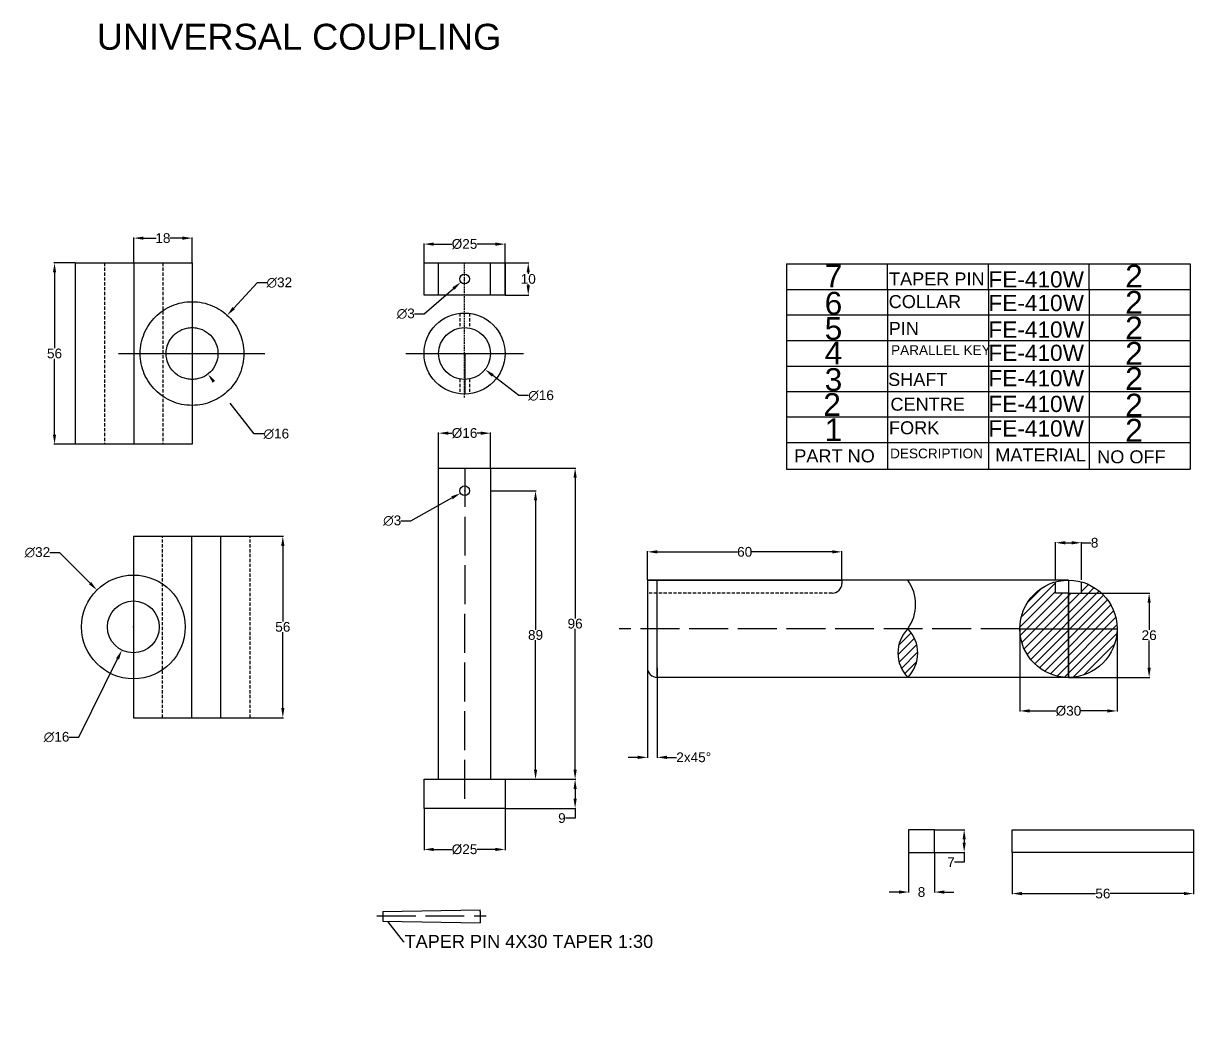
# Model space of a CAD drawing. Header units: millimetres. Extents: x -2 to 551, y -52 to 262.
# Drawn here: x 189.5 to 550.6, y -51.6 to 261.6 of the extents above; entities that cross this region are included whole.
import ezdxf
from ezdxf import colors
from ezdxf.entities.mleader import LeaderData, LeaderLine
from ezdxf.math import Vec2, Vec3

# ---------------------------------------------------------------- set-up
doc = ezdxf.new("R2010")
doc.units = ezdxf.units.MM
doc.header["$MEASUREMENT"] = 0
for name, pattern in [('ACAD_ISO02W100', [15, 12, -3]), ('ACAD_ISO03W100', [30, 12, -18]), ('DASHED', [0.75, 0.5, -0.25]), ('DASHEDX2', [1.5, 1, -0.5])]:
    doc.linetypes.add(name, pattern=pattern)
doc.styles.get("Standard").update_dxf_attribs({"font": 'arial.ttf'})
doc.dimstyles.get("Standard").update_dxf_attribs({"dimtxt": 3, "dimasz": 3, "dimexe": 0.18, "dimexo": 0.0625, "dimgap": 0.09, "dimtad": 0, "dimtih": 1, "dimtoh": 1, "dimdec": 0, "dimzin": 0, "dimdsep": 46, "dimtxsty": 'Standard', "dimcen": 0.09, "dimadec": 0, "dimazin": 0, "dimtfac": 1, "dimtdec": 0, "dimtofl": 0, "dimtmove": 0, "dimatfit": 3, "dimfxl": 1, "dimtolj": 1, "dimtzin": 0, "dimarcsym": 0})

# ---------------------------------------------------------------- blocks, each defined once
blk = doc.blocks.new('*D10')
at = {"color": 0, "linetype": 'ACAD_ISO03W100', "lineweight": -2, "ltscale": 15, "transparency": 16777216}
for p, q in [((205.47, 187.77), (198.91, 187.77)), ((199.09, 184.77), (199.09, 161.39)), ((199.09, 134.77), (199.09, 158.15)), ((205.47, 131.77), (198.91, 131.77))]:
    blk.add_line(p, q, dxfattribs=at)
at = {"color": 0, "linetype": 'ACAD_ISO03W100', "ltscale": 15, "transparency": 16777216}
for points in [[(198.59, 184.77), (199.59, 184.77), (199.09, 187.77)], [(198.59, 134.77), (199.59, 134.77), (199.09, 131.77)]]:
    blk.add_solid(points, dxfattribs=at)
at = {"layer": 'Defpoints', "color": 0, "linetype": 'ACAD_ISO03W100', "ltscale": 15, "transparency": 16777216}
for p in [(205.53, 187.77), (199.09, 131.77), (205.53, 131.77)]:
    blk.add_point(p, dxfattribs=at)
at = {"color": 0, "linetype": 'ACAD_ISO03W100', "ltscale": 15, "transparency": 16777216, "insert": (199.09, 159.77), "char_height": 3, "attachment_point": 5}
blk.add_mtext('\\A1;56', dxfattribs=at)
blk = doc.blocks.new('*D11')
at = {"color": 0, "linetype": 'ACAD_ISO03W100', "lineweight": -2, "ltscale": 15, "transparency": 16777216}
for p, q in [((223.53, 187.83), (223.53, 195.55)), ((226.53, 195.37), (230.43, 195.37)), ((238.53, 195.37), (234.63, 195.37)), ((241.53, 187.83), (241.53, 195.55))]:
    blk.add_line(p, q, dxfattribs=at)
at = {"color": 0, "linetype": 'ACAD_ISO03W100', "ltscale": 15, "transparency": 16777216}
for points in [[(226.53, 195.87), (226.53, 194.87), (223.53, 195.37)], [(238.53, 195.87), (238.53, 194.87), (241.53, 195.37)]]:
    blk.add_solid(points, dxfattribs=at)
at = {"layer": 'Defpoints', "color": 0, "linetype": 'ACAD_ISO03W100', "ltscale": 15, "transparency": 16777216}
for p in [(241.53, 195.37), (223.53, 187.77), (241.53, 187.77)]:
    blk.add_point(p, dxfattribs=at)
at = {"color": 0, "linetype": 'ACAD_ISO03W100', "ltscale": 15, "transparency": 16777216, "insert": (232.53, 195.37), "char_height": 3, "attachment_point": 5}
blk.add_mtext('\\A1;18', dxfattribs=at)
blk = doc.blocks.new('*D13')
at = {"color": 0, "linetype": 'ACAD_ISO03W100', "lineweight": -2, "transparency": 16777216}
for p, q in [((241.44, 159.77), (241.62, 159.77)), ((241.53, 159.68), (241.53, 159.86)), ((260.65, 134.97), (248.25, 151.06)), ((263.65, 134.97), (260.65, 134.97))]:
    blk.add_line(p, q, dxfattribs=at)
at = {"color": 0, "linetype": 'ACAD_ISO03W100', "transparency": 16777216}
blk.add_solid([(248.64, 151.36), (247.85, 150.75), (246.42, 153.44)], dxfattribs=at)
at = {"layer": 'Defpoints', "color": 0, "linetype": 'ACAD_ISO03W100', "transparency": 16777216}
for p in [(236.65, 166.11), (246.42, 153.44)]:
    blk.add_point(p, dxfattribs=at)
at = {"color": 0, "linetype": 'ACAD_ISO03W100', "transparency": 16777216, "insert": (267.52, 134.97), "char_height": 3, "attachment_point": 5}
blk.add_mtext('\\A1;∅16', dxfattribs=at)
blk = doc.blocks.new('*D14')
at = {"color": 0, "linetype": 'ACAD_ISO03W100', "lineweight": -2, "transparency": 16777216}
for p, q in [((261.59, 181.63), (254.38, 173.77)), ((264.59, 181.63), (261.59, 181.63)), ((241.44, 159.77), (241.62, 159.77)), ((241.53, 159.68), (241.53, 159.86))]:
    blk.add_line(p, q, dxfattribs=at)
at = {"color": 0, "linetype": 'ACAD_ISO03W100', "transparency": 16777216}
blk.add_solid([(254.01, 174.11), (254.75, 173.43), (252.35, 171.56)], dxfattribs=at)
at = {"layer": 'Defpoints', "color": 0, "linetype": 'ACAD_ISO03W100', "transparency": 16777216}
for p in [(252.35, 171.56), (230.71, 147.98)]:
    blk.add_point(p, dxfattribs=at)
at = {"color": 0, "linetype": 'ACAD_ISO03W100', "transparency": 16777216, "insert": (268.45, 181.63), "char_height": 3, "attachment_point": 5}
blk.add_mtext('\\A1;∅32', dxfattribs=at)
blk = doc.blocks.new('*D19')
at = {"color": 0, "lineweight": -2, "transparency": 16777216}
for p, q in [((259.49, 103.43), (269.71, 103.43)), ((269.53, 100.43), (269.53, 77.05)), ((269.53, 50.43), (269.53, 73.8)), ((259.49, 47.43), (269.71, 47.43))]:
    blk.add_line(p, q, dxfattribs=at)
at = {"color": 0, "transparency": 16777216}
for points in [[(269.03, 100.43), (270.03, 100.43), (269.53, 103.43)], [(269.03, 50.43), (270.03, 50.43), (269.53, 47.43)]]:
    blk.add_solid(points, dxfattribs=at)
at = {"layer": 'Defpoints', "color": 0, "transparency": 16777216}
for p in [(259.42, 103.43), (259.42, 47.43), (269.53, 47.43)]:
    blk.add_point(p, dxfattribs=at)
at = {"color": 0, "transparency": 16777216, "insert": (269.53, 75.43), "char_height": 3, "attachment_point": 5}
blk.add_mtext('\\A1;56', dxfattribs=at)
blk = doc.blocks.new('*D20')
at = {"color": 0, "lineweight": -2, "transparency": 16777216}
for p, q in [((223.33, 75.43), (223.51, 75.43)), ((223.42, 75.34), (223.42, 75.52)), ((206.59, 41.44), (218.54, 65.57)), ((203.59, 41.44), (206.59, 41.44))]:
    blk.add_line(p, q, dxfattribs=at)
at = {"color": 0, "transparency": 16777216}
blk.add_solid([(218.09, 65.79), (218.99, 65.35), (219.87, 68.26)], dxfattribs=at)
at = {"layer": 'Defpoints', "color": 0, "transparency": 16777216}
for p in [(226.97, 82.6), (219.87, 68.26)]:
    blk.add_point(p, dxfattribs=at)
at = {"color": 0, "transparency": 16777216, "insert": (199.72, 41.44), "char_height": 3, "attachment_point": 5}
blk.add_mtext('\\A1;∅16', dxfattribs=at)
blk = doc.blocks.new('*D21')
at = {"color": 0, "lineweight": -2, "transparency": 16777216}
for p, q in [((197.66, 98.42), (200.66, 98.42)), ((200.66, 98.42), (210.06, 88.93)), ((223.33, 75.43), (223.51, 75.43)), ((223.42, 75.34), (223.42, 75.52))]:
    blk.add_line(p, q, dxfattribs=at)
at = {"color": 0, "transparency": 16777216}
blk.add_solid([(210.41, 89.28), (209.7, 88.58), (212.17, 86.8)], dxfattribs=at)
at = {"layer": 'Defpoints', "color": 0, "transparency": 16777216}
for p in [(212.17, 86.8), (234.68, 64.06)]:
    blk.add_point(p, dxfattribs=at)
at = {"color": 0, "transparency": 16777216, "insert": (193.8, 98.42), "char_height": 3, "attachment_point": 5}
blk.add_mtext('\\A1;∅32', dxfattribs=at)
blk = doc.blocks.new('*D22')
at = {"color": 0, "lineweight": -2, "transparency": 16777216}
for p, q in [((325.51, 159.77), (325.69, 159.77)), ((325.6, 159.68), (325.6, 159.86)), ((342.35, 146.8), (334.3, 153.04)), ((345.35, 146.8), (342.35, 146.8))]:
    blk.add_line(p, q, dxfattribs=at)
at = {"color": 0, "transparency": 16777216}
blk.add_solid([(334.6, 153.43), (333.99, 152.64), (331.92, 154.87)], dxfattribs=at)
at = {"layer": 'Defpoints', "color": 0, "transparency": 16777216}
for p in [(319.27, 164.67), (331.92, 154.87)]:
    blk.add_point(p, dxfattribs=at)
at = {"color": 0, "transparency": 16777216, "insert": (349.22, 146.8), "char_height": 3, "attachment_point": 5}
blk.add_mtext('\\A1;∅16', dxfattribs=at)
blk = doc.blocks.new('*D23')
at = {"color": 0, "lineweight": -2, "transparency": 16777216}
for p, q in [((338.16, 187.77), (345.44, 187.77)), ((345.26, 184.77), (345.26, 184.39)), ((345.26, 180.77), (345.26, 181.15)), ((338.16, 177.77), (345.44, 177.77))]:
    blk.add_line(p, q, dxfattribs=at)
at = {"color": 0, "transparency": 16777216}
for points in [[(344.76, 184.77), (345.76, 184.77), (345.26, 187.77)], [(344.76, 180.77), (345.76, 180.77), (345.26, 177.77)]]:
    blk.add_solid(points, dxfattribs=at)
at = {"layer": 'Defpoints', "color": 0, "transparency": 16777216}
for p in [(338.1, 187.77), (338.1, 177.77), (345.26, 177.77)]:
    blk.add_point(p, dxfattribs=at)
at = {"color": 0, "transparency": 16777216, "insert": (345.26, 182.77), "char_height": 3, "attachment_point": 5}
blk.add_mtext('\\A1;10', dxfattribs=at)
blk = doc.blocks.new('*D24')
at = {"color": 0, "lineweight": -2, "transparency": 16777216}
for p, q in [((313.1, 187.83), (313.1, 193.7)), ((316.1, 193.52), (321.72, 193.52)), ((335.1, 193.52), (329.48, 193.52)), ((338.1, 187.83), (338.1, 193.7))]:
    blk.add_line(p, q, dxfattribs=at)
at = {"color": 0, "transparency": 16777216}
for points in [[(316.1, 194.02), (316.1, 193.02), (313.1, 193.52)], [(335.1, 194.02), (335.1, 193.02), (338.1, 193.52)]]:
    blk.add_solid(points, dxfattribs=at)
at = {"layer": 'Defpoints', "color": 0, "transparency": 16777216}
for p in [(338.1, 193.52), (313.1, 187.77), (338.1, 187.77)]:
    blk.add_point(p, dxfattribs=at)
at = {"color": 0, "transparency": 16777216, "insert": (325.6, 193.52), "char_height": 3, "attachment_point": 5}
blk.add_mtext('\\A1;%%C25', dxfattribs=at)
blk = doc.blocks.new('*D25')
at = {"color": 0, "lineweight": -2, "transparency": 16777216}
for p, q in [((325.51, 182.77), (325.69, 182.77)), ((325.6, 182.68), (325.6, 182.86)), ((313.17, 172.05), (322.19, 179.83)), ((310.17, 172.05), (313.17, 172.05))]:
    blk.add_line(p, q, dxfattribs=at)
at = {"color": 0, "transparency": 16777216}
blk.add_solid([(321.87, 180.21), (322.52, 179.45), (324.46, 181.79)], dxfattribs=at)
at = {"layer": 'Defpoints', "color": 0, "transparency": 16777216}
for p in [(324.46, 181.79), (326.74, 183.75)]:
    blk.add_point(p, dxfattribs=at)
at = {"color": 0, "transparency": 16777216, "insert": (307.46, 172.05), "char_height": 3, "attachment_point": 5}
blk.add_mtext('\\A1;∅3', dxfattribs=at)
blk = doc.blocks.new('*D26')
at = {"color": 0, "lineweight": -2, "transparency": 16777216}
for p, q in [((313.1, 19.36), (313.1, 6.6)), ((338.1, 19.36), (338.1, 6.6)), ((316.1, 6.78), (321.72, 6.78)), ((335.1, 6.78), (329.48, 6.78))]:
    blk.add_line(p, q, dxfattribs=at)
at = {"color": 0, "transparency": 16777216}
for points in [[(316.1, 7.28), (316.1, 6.28), (313.1, 6.78)], [(335.1, 7.28), (335.1, 6.28), (338.1, 6.78)]]:
    blk.add_solid(points, dxfattribs=at)
at = {"layer": 'Defpoints', "color": 0, "transparency": 16777216}
for p in [(313.1, 19.43), (338.1, 19.43), (338.1, 6.78)]:
    blk.add_point(p, dxfattribs=at)
at = {"color": 0, "transparency": 16777216, "insert": (325.6, 6.78), "char_height": 3, "attachment_point": 5}
blk.add_mtext('\\A1;%%C25', dxfattribs=at)
blk = doc.blocks.new('*D27')
at = {"color": 0, "lineweight": -2, "transparency": 16777216}
for p, q in [((333.66, 117.43), (347.69, 117.43)), ((347.51, 114.43), (347.51, 74.55)), ((347.51, 31.43), (347.51, 71.3)), ((333.66, 28.43), (347.69, 28.43))]:
    blk.add_line(p, q, dxfattribs=at)
at = {"color": 0, "transparency": 16777216}
for points in [[(347.01, 114.43), (348.01, 114.43), (347.51, 117.43)], [(347.01, 31.43), (348.01, 31.43), (347.51, 28.43)]]:
    blk.add_solid(points, dxfattribs=at)
at = {"layer": 'Defpoints', "color": 0, "transparency": 16777216}
for p in [(333.6, 117.43), (333.6, 28.43), (347.51, 28.43)]:
    blk.add_point(p, dxfattribs=at)
at = {"color": 0, "transparency": 16777216, "insert": (347.51, 72.93), "char_height": 3, "attachment_point": 5}
blk.add_mtext('\\A1;89', dxfattribs=at)
blk = doc.blocks.new('*D28')
at = {"color": 0, "lineweight": -2, "transparency": 16777216}
for p, q in [((333.66, 124.43), (359.9, 124.43)), ((359.72, 121.43), (359.72, 78.05)), ((359.72, 31.43), (359.72, 74.8)), ((333.66, 28.43), (359.9, 28.43))]:
    blk.add_line(p, q, dxfattribs=at)
at = {"color": 0, "transparency": 16777216}
for points in [[(359.22, 121.43), (360.22, 121.43), (359.72, 124.43)], [(359.22, 31.43), (360.22, 31.43), (359.72, 28.43)]]:
    blk.add_solid(points, dxfattribs=at)
at = {"layer": 'Defpoints', "color": 0, "transparency": 16777216}
for p in [(333.6, 124.43), (333.6, 28.43), (359.72, 28.43)]:
    blk.add_point(p, dxfattribs=at)
at = {"color": 0, "transparency": 16777216, "insert": (359.72, 76.43), "char_height": 3, "attachment_point": 5}
blk.add_mtext('\\A1;96', dxfattribs=at)
blk = doc.blocks.new('*D30')
at = {"color": 0, "lineweight": -2, "transparency": 16777216}
for p, q in [((338.16, 28.43), (359.9, 28.43)), ((359.72, 25.43), (359.72, 22.43)), ((338.16, 19.43), (359.9, 19.43)), ((359.72, 19.43), (359.72, 16.43)), ((359.72, 16.43), (356.72, 16.43))]:
    blk.add_line(p, q, dxfattribs=at)
at = {"color": 0, "transparency": 16777216}
for points in [[(359.22, 25.43), (360.22, 25.43), (359.72, 28.43)], [(359.22, 22.43), (360.22, 22.43), (359.72, 19.43)]]:
    blk.add_solid(points, dxfattribs=at)
at = {"layer": 'Defpoints', "color": 0, "transparency": 16777216}
for p in [(338.1, 28.43), (338.1, 19.43), (359.72, 19.43)]:
    blk.add_point(p, dxfattribs=at)
at = {"color": 0, "transparency": 16777216, "insert": (355.65, 16.43), "char_height": 3, "attachment_point": 5}
blk.add_mtext('\\A1;9', dxfattribs=at)
blk = doc.blocks.new('*D31')
at = {"color": 0, "lineweight": -2, "transparency": 16777216}
for p, q in [((317.6, 124.49), (317.6, 135.38)), ((320.6, 135.2), (321.73, 135.2)), ((330.6, 135.2), (329.47, 135.2)), ((333.6, 124.49), (333.6, 135.38))]:
    blk.add_line(p, q, dxfattribs=at)
at = {"color": 0, "transparency": 16777216}
for points in [[(320.6, 135.7), (320.6, 134.7), (317.6, 135.2)], [(330.6, 135.7), (330.6, 134.7), (333.6, 135.2)]]:
    blk.add_solid(points, dxfattribs=at)
at = {"layer": 'Defpoints', "color": 0, "transparency": 16777216}
for p in [(333.6, 135.2), (317.6, 124.43), (333.6, 124.43)]:
    blk.add_point(p, dxfattribs=at)
at = {"color": 0, "transparency": 16777216, "insert": (325.6, 135.2), "char_height": 3, "attachment_point": 5}
blk.add_mtext('\\A1;%%C16', dxfattribs=at)
blk = doc.blocks.new('*D32')
at = {"color": 0, "lineweight": -2, "transparency": 16777216}
for p, q in [((325.57, 117.43), (325.75, 117.43)), ((325.66, 117.34), (325.66, 117.52)), ((308.99, 108.2), (321.73, 115.25)), ((305.99, 108.2), (308.99, 108.2))]:
    blk.add_line(p, q, dxfattribs=at)
at = {"color": 0, "transparency": 16777216}
blk.add_solid([(321.48, 115.69), (321.97, 114.81), (324.35, 116.7)], dxfattribs=at)
at = {"layer": 'Defpoints', "color": 0, "transparency": 16777216}
for p in [(324.35, 116.7), (326.98, 118.15)]:
    blk.add_point(p, dxfattribs=at)
at = {"color": 0, "transparency": 16777216, "insert": (303.28, 108.2), "char_height": 3, "attachment_point": 5}
blk.add_mtext('\\A1;∅3', dxfattribs=at)
blk = doc.blocks.new('*D33')
at = {"color": 0, "lineweight": -2, "transparency": 16777216}
for p, q in [((382.04, 89.93), (382.04, 98.76)), ((385.04, 98.58), (409.8, 98.58)), ((439.04, 98.58), (414.28, 98.58)), ((442.04, 89.93), (442.04, 98.76))]:
    blk.add_line(p, q, dxfattribs=at)
at = {"color": 0, "transparency": 16777216}
for points in [[(385.04, 99.08), (385.04, 98.08), (382.04, 98.58)], [(439.04, 99.08), (439.04, 98.08), (442.04, 98.58)]]:
    blk.add_solid(points, dxfattribs=at)
at = {"layer": 'Defpoints', "color": 0, "transparency": 16777216}
for p in [(442.04, 98.58), (382.04, 89.86), (442.04, 89.86)]:
    blk.add_point(p, dxfattribs=at)
at = {"color": 0, "transparency": 16777216, "insert": (412.04, 98.58), "char_height": 3, "attachment_point": 5}
blk.add_mtext('\\A1;60', dxfattribs=at)
blk = doc.blocks.new('*D34')
at = {"color": 0, "lineweight": -2, "transparency": 16777216}
for p, q in [((512, 85.86), (537.02, 85.86)), ((536.84, 82.86), (536.84, 74.49)), ((536.84, 62.86), (536.84, 71.24)), ((512, 59.86), (537.02, 59.86))]:
    blk.add_line(p, q, dxfattribs=at)
at = {"color": 0, "transparency": 16777216}
for points in [[(536.34, 82.86), (537.34, 82.86), (536.84, 85.86)], [(536.34, 62.86), (537.34, 62.86), (536.84, 59.86)]]:
    blk.add_solid(points, dxfattribs=at)
at = {"layer": 'Defpoints', "color": 0, "transparency": 16777216}
for p in [(511.94, 85.86), (511.94, 59.86), (536.84, 59.86)]:
    blk.add_point(p, dxfattribs=at)
at = {"color": 0, "transparency": 16777216, "insert": (536.84, 72.86), "char_height": 3, "attachment_point": 5}
blk.add_mtext('\\A1;26', dxfattribs=at)
blk = doc.blocks.new('*D35')
at = {"color": 0, "lineweight": -2, "transparency": 16777216}
for p, q in [((496.94, 74.8), (496.94, 49.33)), ((526.94, 74.8), (526.94, 49.33)), ((499.94, 49.51), (508.07, 49.51)), ((523.94, 49.51), (515.8, 49.51))]:
    blk.add_line(p, q, dxfattribs=at)
at = {"color": 0, "transparency": 16777216}
for points in [[(499.94, 50.01), (499.94, 49.01), (496.94, 49.51)], [(523.94, 50.01), (523.94, 49.01), (526.94, 49.51)]]:
    blk.add_solid(points, dxfattribs=at)
at = {"layer": 'Defpoints', "color": 0, "transparency": 16777216}
for p in [(496.94, 74.86), (526.94, 74.86), (526.94, 49.51)]:
    blk.add_point(p, dxfattribs=at)
at = {"color": 0, "transparency": 16777216, "insert": (511.94, 49.51), "char_height": 3, "attachment_point": 5}
blk.add_mtext('\\A1;%%C30', dxfattribs=at)
blk = doc.blocks.new('*D36')
at = {"color": 0, "lineweight": -2, "transparency": 16777216}
for p, q in [((507.94, 89.93), (507.94, 101.57)), ((510.94, 101.39), (512.94, 101.39)), ((515.94, 89.93), (515.94, 101.57)), ((515.94, 101.39), (518.94, 101.39))]:
    blk.add_line(p, q, dxfattribs=at)
at = {"color": 0, "transparency": 16777216}
for points in [[(510.94, 101.89), (510.94, 100.89), (507.94, 101.39)], [(512.94, 101.89), (512.94, 100.89), (515.94, 101.39)]]:
    blk.add_solid(points, dxfattribs=at)
at = {"layer": 'Defpoints', "color": 0, "transparency": 16777216}
for p in [(515.94, 101.39), (507.94, 89.86), (515.94, 89.86)]:
    blk.add_point(p, dxfattribs=at)
at = {"color": 0, "transparency": 16777216, "insert": (520.02, 101.39), "char_height": 3, "attachment_point": 5}
blk.add_mtext('\\A1;8', dxfattribs=at)
blk = doc.blocks.new('*D37')
at = {"color": 0, "lineweight": -2, "transparency": 16777216}
for p, q in [((382.04, 62.8), (382.04, 35.01)), ((385.04, 62.8), (385.04, 35.01)), ((379.04, 35.19), (376.04, 35.19)), ((388.04, 35.19), (391.04, 35.19))]:
    blk.add_line(p, q, dxfattribs=at)
at = {"color": 0, "transparency": 16777216}
for points in [[(379.04, 35.69), (379.04, 34.69), (382.04, 35.19)], [(388.04, 35.69), (388.04, 34.69), (385.04, 35.19)]]:
    blk.add_solid(points, dxfattribs=at)
at = {"layer": 'Defpoints', "color": 0, "transparency": 16777216}
for p in [(382.04, 62.86), (385.04, 62.86), (385.04, 35.19)]:
    blk.add_point(p, dxfattribs=at)
at = {"color": 0, "transparency": 16777216, "insert": (396.31, 35.19), "char_height": 3, "attachment_point": 5}
blk.add_mtext('\\A1;2x45%%D', dxfattribs=at)
blk = doc.blocks.new('*D38')
at = {"color": 0, "lineweight": -2, "transparency": 16777216}
for p, q in [((470.67, 12.88), (479.94, 12.88)), ((479.76, 9.88), (479.76, 8.88)), ((470.67, 5.88), (479.94, 5.88)), ((479.76, 5.88), (479.76, 2.88)), ((479.76, 2.88), (476.76, 2.88))]:
    blk.add_line(p, q, dxfattribs=at)
at = {"color": 0, "transparency": 16777216}
for points in [[(479.26, 9.88), (480.26, 9.88), (479.76, 12.88)], [(479.26, 8.88), (480.26, 8.88), (479.76, 5.88)]]:
    blk.add_solid(points, dxfattribs=at)
at = {"layer": 'Defpoints', "color": 0, "transparency": 16777216}
for p in [(470.61, 12.88), (470.61, 5.88), (479.76, 5.88)]:
    blk.add_point(p, dxfattribs=at)
at = {"color": 0, "transparency": 16777216, "insert": (475.7, 2.88), "char_height": 3, "attachment_point": 5}
blk.add_mtext('\\A1;7', dxfattribs=at)
blk = doc.blocks.new('*D39')
at = {"color": 0, "lineweight": -2, "transparency": 16777216}
for p, q in [((462.61, 5.82), (462.61, -6.55)), ((470.61, 5.82), (470.61, -6.55)), ((459.61, -6.37), (456.61, -6.37)), ((473.61, -6.37), (476.61, -6.37))]:
    blk.add_line(p, q, dxfattribs=at)
at = {"color": 0, "transparency": 16777216}
for points in [[(459.61, -5.87), (459.61, -6.87), (462.61, -6.37)], [(473.61, -5.87), (473.61, -6.87), (470.61, -6.37)]]:
    blk.add_solid(points, dxfattribs=at)
at = {"layer": 'Defpoints', "color": 0, "transparency": 16777216}
for p in [(462.61, 5.88), (470.61, 5.88), (470.61, -6.37)]:
    blk.add_point(p, dxfattribs=at)
at = {"color": 0, "transparency": 16777216, "insert": (466.6, -6.37), "char_height": 3, "attachment_point": 5}
blk.add_mtext('\\A1;8', dxfattribs=at)
blk = doc.blocks.new('*D40')
at = {"color": 0, "lineweight": -2, "transparency": 16777216}
for p, q in [((494.56, 5.82), (494.56, -7.02)), ((550.56, 5.82), (550.56, -7.02)), ((497.56, -6.84), (520.32, -6.84)), ((547.56, -6.84), (524.79, -6.84))]:
    blk.add_line(p, q, dxfattribs=at)
at = {"color": 0, "transparency": 16777216}
for points in [[(497.56, -6.34), (497.56, -7.34), (494.56, -6.84)], [(547.56, -6.34), (547.56, -7.34), (550.56, -6.84)]]:
    blk.add_solid(points, dxfattribs=at)
at = {"layer": 'Defpoints', "color": 0, "transparency": 16777216}
for p in [(494.56, 5.88), (550.56, 5.88), (550.56, -6.84)]:
    blk.add_point(p, dxfattribs=at)
at = {"color": 0, "transparency": 16777216, "insert": (522.56, -6.84), "char_height": 3, "attachment_point": 5}
blk.add_mtext('\\A1;56', dxfattribs=at)
blk = doc.blocks.new('*T43')
at = {"color": 0, "linetype": 'ByBlock', "lineweight": -2, "transparency": 16777216}
for p, q in [((0, 0), (124.5, 0)), ((0, 0), (0, -63.39)), ((124.5, 0), (124.5, -63.39)), ((0, -7.96), (124.5, -7.96)), ((31.13, -7.96), (31.13, -63.39)), ((62.25, -7.96), (62.25, -63.39)), ((93.38, -7.96), (93.38, -63.39)), ((0, -15.83), (124.5, -15.83)), ((0, -23.7), (124.5, -23.7)), ((0, -31.57), (124.5, -31.57)), ((0, -39.43), (124.5, -39.43)), ((0, -47.3), (124.5, -47.3)), ((0, -55.17), (124.5, -55.17)), ((0, -63.39), (124.5, -63.39))]:
    blk.add_line(p, q, dxfattribs=at)
at = {"color": 0, "transparency": 16777216, "insert": (124.44, -0.06), "char_height": 0.25, "width": 124.3818, "attachment_point": 3}
blk.add_mtext('7', dxfattribs=at)

msp = doc.modelspace()

# ---------------------------------------------------------------- hatches: boundary and pattern name
h = msp.add_hatch()
h.set_pattern_fill('ANSI31', color=256, scale=15)
h.paths.add_polyline_path([(526.94, 74.86), (511.94, 74.86), (511.94, 59.86, 0.414214)])
h.paths.add_polyline_path([(515.94, 89.32), (515.94, 85.86), (511.94, 85.86), (511.94, 74.86), (526.94, 74.86, 0.337188)])
h.paths.add_polyline_path([(511.94, 85.86), (507.94, 85.86), (507.94, 89.32, 0.337188), (496.94, 74.86), (511.94, 74.86)])
h.paths.add_polyline_path([(511.94, 74.86), (496.94, 74.86, 0.414214), (511.94, 59.86)])
h.paths.add_polyline_path([(462.37, 74.86, 0.410258), (462.37, 59.86, 0.410258)])

# ---------------------------------------------------------------- linework, layer by layer
at = {"linetype": 'ACAD_ISO03W100', "ltscale": 15}
for p, q in [((205.53, 187.77), (223.53, 187.77)), ((205.53, 131.77), (205.53, 187.77)), ((223.53, 187.77), (241.53, 187.77)), ((223.53, 187.77), (223.53, 131.77)), ((241.53, 187.77), (241.53, 131.77)), ((223.53, 131.77), (205.53, 131.77)), ((241.53, 131.77), (223.53, 131.77))]:
    msp.add_line(p, q, dxfattribs=at)
at = {"linetype": 'DASHEDX2'}
for p, q in [((214.53, 187.77), (214.53, 131.77)), ((232.53, 187.77), (232.53, 131.77)), ((324.1, 172.18), (324.1, 167.63)), ((327.1, 172.18), (327.1, 167.63)), ((324.1, 151.91), (324.1, 147.36)), ((327.1, 151.91), (327.1, 147.36)), ((232.42, 47.43), (232.42, 103.43)), ((259.42, 47.43), (259.42, 103.43)), ((439.04, 85.86), (382.04, 85.86))]:
    msp.add_line(p, q, dxfattribs=at)
for p, q in [((313.1, 177.77), (313.1, 187.77)), ((313.1, 187.77), (338.1, 187.77)), ((313.1, 177.77), (313.1, 187.77)), ((317.6, 177.77), (317.6, 187.77)), ((333.6, 177.77), (333.6, 187.77)), ((338.1, 187.77), (338.1, 177.77)), ((338.1, 177.77), (338.1, 187.77)), ((456.12, 179.53), (456.12, 187.49)), ((487.24, 179.53), (487.24, 187.49)), ((518.37, 179.53), (518.37, 187.49)), ((338.1, 177.77), (313.1, 177.77)), ((218.88, 159.77), (263.97, 159.77)), ((307.46, 159.77), (343.79, 159.77)), ((313.1, 159.77), (313.1, 160)), ((317.6, 159.77), (317.6, 160)), ((325.69, 159.77), (325.68, 147.27)), ((333.6, 159.77), (333.6, 160)), ((338.1, 159.77), (338.1, 160)), ((317.6, 28.43), (317.6, 124.43)), ((317.6, 124.43), (333.6, 124.43)), ((333.6, 124.43), (333.6, 117.43)), ((333.6, 117.43), (333.6, 28.43)), ((223.42, 103.43), (223.42, 47.43)), ((223.42, 103.43), (259.42, 103.43)), ((241.42, 47.43), (241.42, 103.43)), ((250.42, 47.43), (250.42, 103.43)), ((511.94, 89.86), (382.04, 89.86)), ((382.04, 89.86), (442.04, 89.86)), ((382.04, 89.86), (382.04, 62.86)), ((385.04, 59.86), (385.04, 89.86)), ((442.04, 89.86), (442.04, 88.86)), ((507.94, 85.86), (507.94, 89.32)), ((511.94, 89.86), (511.94, 59.86)), ((515.94, 85.86), (515.94, 89.32)), ((511.94, 85.86), (507.94, 85.86)), ((511.94, 59.86), (511.94, 85.86)), ((511.94, 85.86), (515.94, 85.86)), ((496.94, 74.86), (526.94, 74.86)), ((511.94, 59.86), (385.04, 59.86)), ((223.42, 47.43), (241.42, 47.43)), ((241.42, 47.43), (259.42, 47.43)), ((313.1, 19.43), (313.1, 28.43)), ((313.1, 28.43), (317.6, 28.43)), ((317.6, 28.43), (333.6, 28.43)), ((333.6, 28.43), (338.1, 28.43)), ((338.1, 28.43), (338.1, 19.43)), ((338.1, 19.43), (313.1, 19.43)), ((462.61, 12.88), (462.61, 5.88)), ((470.61, 12.88), (462.61, 12.88)), ((470.61, 5.88), (470.61, 12.88)), ((494.56, 12.88), (550.56, 12.88)), ((494.56, 5.88), (494.56, 12.88)), ((550.56, 12.88), (550.56, 5.88)), ((462.61, 5.88), (470.61, 5.88)), ((550.56, 5.88), (494.56, 5.88)), ((300.38, -12.39), (330.38, -11.89)), ((300.38, -12.39), (300.38, -15.39)), ((330.38, -12.39), (330.38, -11.89)), ((330.38, -12.39), (330.38, -15.39)), ((300.38, -15.39), (330.38, -15.89)), ((330.38, -15.39), (330.38, -15.89))]:
    msp.add_line(p, q)
at = {"linetype": 'DASHED'}
msp.add_line((325.6, 146.23), (325.6, 187.77), dxfattribs=at)
at = {"linetype": 'ACAD_ISO02W100'}
for p, q in [((325.67, 124.43), (325.6, 19.43)), ((496.94, 74.86), (373.35, 74.86)), ((298.53, -13.75), (332.24, -13.75))]:
    msp.add_line(p, q, dxfattribs=at)
for centre, radius in [((325.6, 182.77), 1.5), ((325.6, 159.77), 12.5), ((325.6, 159.77), 8), ((325.66, 117.43), 1.5), ((223.42, 75.43), 16), ((511.94, 74.86), 15), ((223.42, 75.43), 8)]:
    msp.add_circle(centre, radius)
at = {"linetype": 'ACAD_ISO03W100', "ltscale": 15}
for radius in [16, 8]:
    msp.add_circle((241.53, 159.77), radius, dxfattribs=at)
for centre, radius, start, end in [((439.04, 88.86), 3, 270, 0), ((451.96, 82.36), 12.83, 324.2329, 35.7671), ((469.98, 67.36), 10.68, 135.3874, 224.6126), ((454.77, 67.36), 10.68, 315.3874, 44.6126), ((385.04, 62.86), 3, 180, 270)]:
    msp.add_arc(centre, radius, start, end)

# ---------------------------------------------------------------- block references
msp.add_blockref('*T43', (424.99, 187.49))

# ---------------------------------------------------------------- texts
at = {"attachment_point": 1}
for s, width, heights, insert, char_height in [('UNIVERSAL COUPLING', 131.3693, [0], (212.12, 261.5), 8), ('7', 31.0655, [0], (436.72, 187.18), 7), ('TAPER PIN', 31.1255, [0], (456.57, 184.79), 4), ('FE-410W', 31.1255, [11.54], (487.24, 185.17), 5), ('2', 31.0655, [0], (529.44, 187.15), 7), ('6', 31.0655, [0], (436.72, 178.79), 7), ('COLLAR', 31.1255, [0], (456.48, 177.79), 4), ('FE-410W', 31.1255, [11.54], (487.24, 177.87), 5), ('2', 31.0655, [0], (529.44, 179.05), 7), ('5', 31.0655, [0], (436.72, 171), 7), ('FE-410W', 31.1255, [11.54], (487.24, 169.67), 5), ('2', 31.0655, [0], (529.44, 171.19), 7), ('PIN', 31.1255, [0], (456.48, 169.51), 4), ('4', 31.0655, [0], (436.72, 163.46), 7), ('FE-410W', 31.1255, [11.54], (487.24, 162.49), 5), ('2', 31.0655, [0], (529.44, 163.33), 7), ('PARALLEL KEY', 31.1255, [0], (457.21, 162.33), 3), ('3', 31.0655, [0], (436.72, 155.25), 7), ('2', 31.0655, [0], (529.44, 155.56), 7), ('SHAFT', 31.1255, [0], (456.3, 153.78), 4), ('FE-410W', 31.1255, [11.54], (487.24, 154.67), 5), ('2', 31.0655, [0], (436.29, 147.54), 7), ('CENTRE', 31.1255, [0], (457.02, 146.14), 4), ('FE-410W', 31.1255, [11.54], (487.24, 146.73), 5), ('2', 31.0655, [0], (529.44, 147.37), 7), ('1', 31.0655, [0], (436.72, 139.75), 7), ('FORK', 31.1255, [0], (456.57, 138.87), 4), ('FE-410W', 31.1255, [11.54], (487.24, 139.17), 5), ('2', 31.0655, [0], (529.44, 139.59), 7), ('PART NO', 34.9404, [0], (427.35, 130.2), 4), ('DESCRIPTION', 31.1255, [0], (456.91, 130.44), 3), ('MATERIAL', 34.9404, [0], (489.36, 130.49), 4), ('NO OFF', 34.9404, [0], (520.81, 129.91), 4)]:
    msp.add_mtext_dynamic_manual_height_columns(s, width=width, gutter_width=1, heights=heights, dxfattribs=dict(at, insert=insert, char_height=char_height))

# ---------------------------------------------------------------- dimensions: what is measured, and where the dimension line sits
at = {"linetype": 'ACAD_ISO03W100', "ltscale": 15}
dim = msp.add_linear_dim(base=(241.53, 195.37), p1=(223.53, 187.77), p2=(241.53, 187.77), dimstyle='Standard', dxfattribs=at)
dim.commit()
dim.dimension.update_dxf_attribs({"geometry": '*D11', "text_midpoint": (232.53, 195.37)})
for base, p1, p2, text, picture, middle in [((338.1, 193.52), (313.1, 187.77), (338.1, 187.77), '%%C<>', '*D24', (325.6, 193.52)), ((333.6, 135.2), (317.6, 124.43), (333.6, 124.43), '%%C<>', '*D31', (325.6, 135.2)), ((526.94, 49.51), (496.94, 74.86), (526.94, 74.86), '%%C<>', '*D35', (511.94, 49.51)), ((385.04, 35.19), (382.04, 62.86), (385.04, 62.86), '2x45%%D', '*D37', (396.31, 35.19)), ((338.1, 6.78), (313.1, 19.43), (338.1, 19.43), '%%C<>', '*D26', (325.6, 6.78))]:
    dim = msp.add_linear_dim(base=base, p1=p1, p2=p2, text=text, dimstyle='Standard')
    dim.commit()
    dim.dimension.update_dxf_attribs({"geometry": picture, "text_midpoint": middle})
dim = msp.add_linear_dim(base=(199.09, 131.77), p1=(205.53, 187.77), p2=(205.53, 131.77), angle=90, dimstyle='Standard', dxfattribs=at)
dim.commit()
dim.dimension.update_dxf_attribs({"geometry": '*D10', "text_midpoint": (199.09, 159.77)})
for base, p1, p2, picture, middle in [((345.26, 177.77), (338.1, 187.77), (338.1, 177.77), '*D23', (345.26, 182.77)), ((359.72, 28.43), (333.6, 124.43), (333.6, 28.43), '*D28', (359.72, 76.43)), ((347.51, 28.43), (333.6, 117.43), (333.6, 28.43), '*D27', (347.51, 72.93)), ((269.53, 47.43), (259.42, 103.43), (259.42, 47.43), '*D19', (269.53, 75.43)), ((536.84, 59.86), (511.94, 85.86), (511.94, 59.86), '*D34', (536.84, 72.86)), ((359.72, 19.43), (338.1, 28.43), (338.1, 19.43), '*D30', (355.65, 16.43)), ((479.76, 5.88), (470.61, 12.88), (470.61, 5.88), '*D38', (475.7, 2.88))]:
    dim = msp.add_linear_dim(base=base, p1=p1, p2=p2, angle=90, dimstyle='Standard')
    dim.commit()
    dim.dimension.update_dxf_attribs({"geometry": picture, "text_midpoint": middle})
at = {"linetype": 'ACAD_ISO03W100'}
for p1, p2, picture, middle in [((230.71, 147.98), (252.35, 171.56), '*D14', (268.45, 181.63)), ((236.65, 166.11), (246.42, 153.44), '*D13', (267.52, 134.97))]:
    dim = msp.add_diameter_dim_2p(p1=p1, p2=p2, dimstyle='Standard', dxfattribs=at)
    dim.commit()
    dim.dimension.update_dxf_attribs({"geometry": picture, "text_midpoint": middle, "dimtype": 163})
for p1, p2, picture, middle in [((326.74, 183.75), (324.46, 181.79), '*D25', (307.46, 172.05)), ((319.27, 164.67), (331.92, 154.87), '*D22', (349.22, 146.8)), ((326.98, 118.15), (324.35, 116.7), '*D32', (303.28, 108.2)), ((234.68, 64.06), (212.17, 86.8), '*D21', (193.8, 98.42)), ((226.97, 82.6), (219.87, 68.26), '*D20', (199.72, 41.44))]:
    dim = msp.add_diameter_dim_2p(p1=p1, p2=p2, dimstyle='Standard')
    dim.commit()
    dim.dimension.update_dxf_attribs({"geometry": picture, "text_midpoint": middle, "dimtype": 163})
for base, p1, p2, picture, middle in [((515.94, 101.39), (507.94, 89.86), (515.94, 89.86), '*D36', (520.02, 101.39)), ((442.04, 98.58), (382.04, 89.86), (442.04, 89.86), '*D33', (412.04, 98.58)), ((550.56, -6.84), (494.56, 5.88), (550.56, 5.88), '*D40', (522.56, -6.84))]:
    dim = msp.add_linear_dim(base=base, p1=p1, p2=p2, dimstyle='Standard')
    dim.commit()
    dim.dimension.update_dxf_attribs({"geometry": picture, "text_midpoint": middle})
dim = msp.add_linear_dim(base=(470.61, -6.37), p1=(462.61, 5.88), p2=(470.61, 5.88), dimstyle='Standard')
dim.commit()
dim.dimension.update_dxf_attribs({"geometry": '*D39', "text_midpoint": (466.6, -6.37), "dimtype": 160})

# ---------------------------------------------------------------- leaders
ml = msp.add_multileader_mtext('Standard')
ml.set_content('TAPER PIN 4X30 TAPER 1:30', color=256)
ml.set_leader_properties()
ml.build(insert=Vec2(0, 0))
ml.multileader.update_dxf_attribs({"dogleg_length": 0.36, "arrow_head_size": 0.18})
ctx = ml.context
ctx.base_point, ctx.arrow_head_size, ctx.landing_gap_size, ctx.plane_origin = Vec3(307.01, -21.64), 0.18, 0.09, Vec3(301.86, -15.42)
notes = []
notes.append((ctx, [(0, (1, 1, 0), (306.65, -21.64), (1, 0), 0.36, [(0, [(301.86, -15.42)], 0, [])])]))
ctx.mtext.insert, ctx.mtext.flow_direction = Vec3(307.1, -19.6), 5
for ctx, leaders in notes:
    for number, flags, end, landing, length, lines in leaders:
        leader = LeaderData()
        leader.index, (leader.has_last_leader_line, leader.has_dogleg_vector, leader.attachment_direction) = number, flags
        leader.last_leader_point, leader.dogleg_vector, leader.dogleg_length = Vec3(end), Vec3(landing), length
        for number, points, colour, breaks in lines:
            line = LeaderLine()
            line.index, line.vertices, line.color, line.breaks = number, Vec3.list(points), colors.encode_raw_color(colour), breaks
            leader.lines.append(line)
        ctx.leaders.append(leader)

doc.saveas('drawing.dxf')
